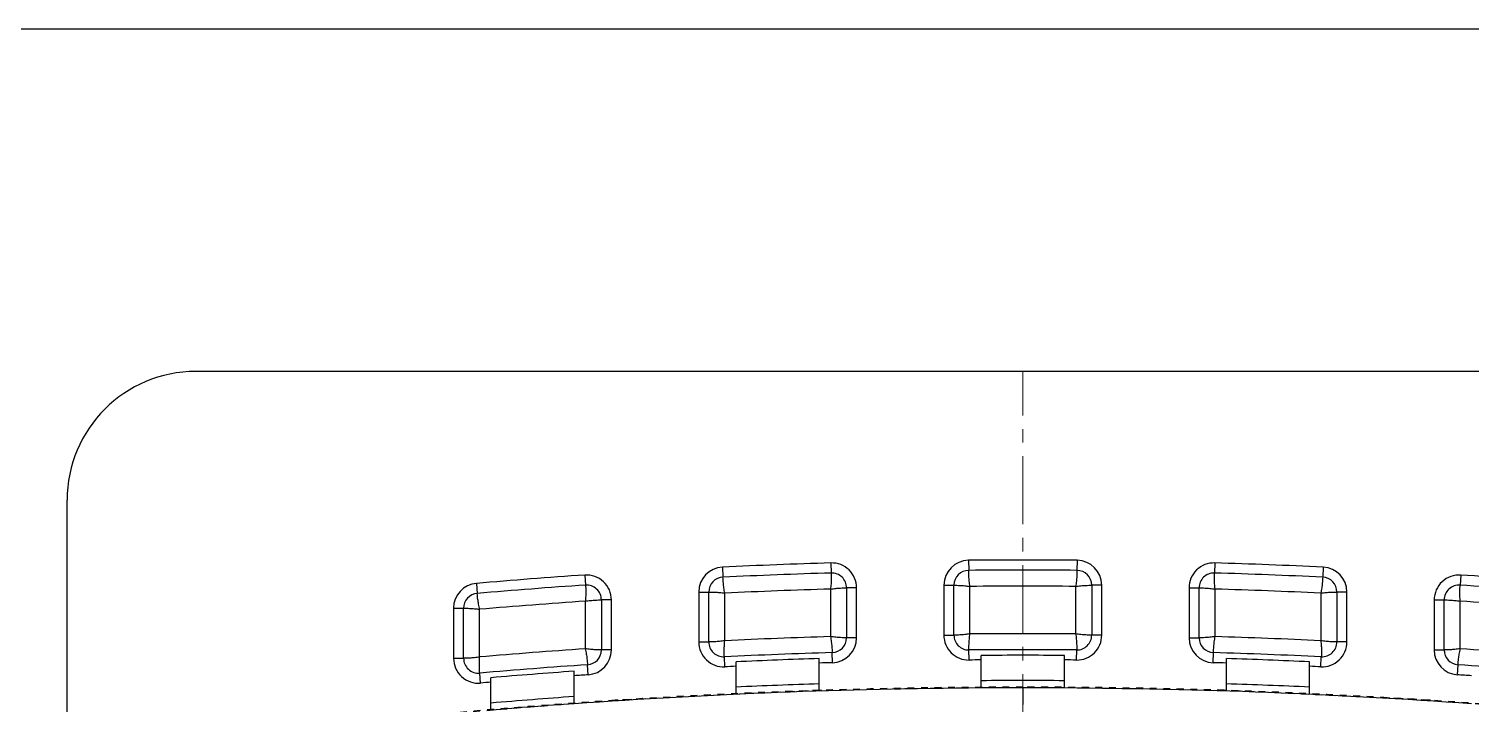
# Model space of a CAD drawing. Header units: millimetres. Extents: x -330 to 1028, y -2979 to 840.
# Drawn here: x 131.9 to 479, y -1233.5 to -1071 of the extents above; entities that cross this region are included whole.
import ezdxf

# ---------------------------------------------------------------- set-up
doc = ezdxf.new("R2010")
doc.units = ezdxf.units.MM
doc.header["$LTSCALE"] = 16.335
doc.linetypes.add('CENTER', pattern=[0.6, 0.375, -0.075, 0.075, -0.075])
doc.linetypes.add('HIDDEN', pattern=[0.2, 0.1, -0.1])
doc.layers.get('0').update_dxf_attribs({"linetype": 'CONTINUOUS'})
doc.layers.add('center', color=1, linetype='CENTER', lineweight=9)
doc.layers.add('DEFAULT_2', color=8, linetype='HIDDEN')

msp = doc.modelspace()

# ---------------------------------------------------------------- linework, layer by layer
at = {"color": 7, "linetype": 'Continuous'}
for p, q in [((570.063, -1153.419), (172.063, -1153.419)), ((141.063, -1552.419), (141.063, -1184.419)), ((298.782, -1200.533), (298.895, -1202.951)), ((324.883, -1199.532), (324.956, -1201.952)), ((358.012, -1198.897), (358.032, -1201.318)), ((384.113, -1198.897), (384.093, -1201.318)), ((417.242, -1199.532), (417.17, -1201.952)), ((443.343, -1200.533), (443.23, -1202.951)), ((265.653, -1202.441), (265.818, -1204.856)), ((476.472, -1202.441), (476.307, -1204.856)), ((239.552, -1204.448), (239.758, -1206.86)), ((293.063, -1206.526), (293.063, -1218.54)), ((293.063, -1206.526), (295.484, -1206.526)), ((295.484, -1218.54), (295.484, -1206.526)), ((299.347, -1218.241), (299.347, -1206.798)), ((324.778, -1205.822), (324.778, -1217.258)), ((328.642, -1205.529), (328.642, -1217.535)), ((331.063, -1205.529), (328.642, -1205.529)), ((331.063, -1217.535), (331.063, -1205.529)), ((352.063, -1204.897), (352.063, -1216.897)), ((352.063, -1204.897), (354.484, -1204.897)), ((354.484, -1216.897), (354.484, -1204.897)), ((358.347, -1216.61), (358.347, -1205.179)), ((383.778, -1205.179), (383.778, -1216.61)), ((387.642, -1204.897), (387.642, -1216.897)), ((390.063, -1204.897), (387.642, -1204.897)), ((390.063, -1216.897), (390.063, -1204.897)), ((411.063, -1205.529), (411.063, -1217.535)), ((411.063, -1205.529), (413.484, -1205.529)), ((413.484, -1217.535), (413.484, -1205.529)), ((417.347, -1217.258), (417.347, -1205.822)), ((442.778, -1206.798), (442.778, -1218.241)), ((446.642, -1206.526), (446.642, -1218.54)), ((449.063, -1206.526), (446.642, -1206.526)), ((449.063, -1218.54), (449.063, -1206.526)), ((234.063, -1210.426), (234.063, -1222.47)), ((234.063, -1210.426), (236.484, -1210.426)), ((236.484, -1222.47), (236.484, -1210.426)), ((240.347, -1222.16), (240.347, -1210.688)), ((265.778, -1208.732), (265.778, -1220.189)), ((269.642, -1208.427), (269.642, -1220.455)), ((272.063, -1208.427), (269.642, -1208.427)), ((272.063, -1220.455), (272.063, -1208.427)), ((470.063, -1208.427), (470.063, -1220.455)), ((470.063, -1208.427), (472.484, -1208.427)), ((472.484, -1220.455), (472.484, -1208.427)), ((476.347, -1220.189), (476.347, -1208.732)), ((331.063, -1217.535), (328.642, -1217.535)), ((352.063, -1216.897), (354.484, -1216.897)), ((390.063, -1216.897), (387.642, -1216.897)), ((411.063, -1217.535), (413.484, -1217.535)), ((272.063, -1220.455), (269.642, -1220.455)), ((293.063, -1218.54), (295.484, -1218.54)), ((325.243, -1223.532), (325.17, -1221.112)), ((358.114, -1222.897), (358.093, -1220.476)), ((361.063, -1229.625), (361.063, -1221.792)), ((381.063, -1229.625), (381.063, -1221.792)), ((384.012, -1222.897), (384.032, -1220.476)), ((416.882, -1223.532), (416.955, -1221.112)), ((449.063, -1218.54), (446.642, -1218.54)), ((470.063, -1220.455), (472.484, -1220.455)), ((234.063, -1222.47), (236.484, -1222.47)), ((266.475, -1226.441), (266.309, -1224.026)), ((299.345, -1224.533), (299.231, -1222.115)), ((302.063, -1231.15), (302.063, -1223.323)), ((322.063, -1230.371), (322.063, -1222.547)), ((420.063, -1230.371), (420.063, -1222.547)), ((440.063, -1231.15), (440.063, -1223.323)), ((442.78, -1224.533), (442.894, -1222.115)), ((475.65, -1226.441), (475.817, -1224.026)), ((240.577, -1228.448), (240.37, -1226.036)), ((243.063, -1235.016), (243.063, -1227.149)), ((263.063, -1233.442), (263.063, -1225.594)), ((371.063, -1229.558), (371.063, -1233.593))]:
    msp.add_line(p, q, dxfattribs=at)
msp.add_lwpolyline([(70.186, -1070.963), (877.486, -1070.963), (877.486, -1690.783), (70.186, -1690.783)], close=True)
for centre, radius, start, end in [((172.063, -1184.419), 31, 90, 180), ((299.063, -1206.526), 6, 92.68098, 180), ((371.063, -2744.13), 1545.289, 91.712478, 92.68098), ((325.063, -1205.529), 6, 0, 91.71248), ((358.063, -1204.897), 6, 90.48389, 180), ((371.063, -2744.13), 1545.289, 89.516105, 90.483895), ((384.063, -1204.897), 6, 0, 89.51611), ((417.063, -1205.529), 6, 88.28752, 180), ((371.063, -2744.13), 1545.289, 87.31902, 88.287522), ((443.063, -1206.526), 6, 0, 87.31902), ((371.063, -2744.13), 1545.289, 93.911373, 94.88202), ((266.063, -1208.427), 6, 0, 93.91137), ((299.063, -1206.526), 3.579, 92.68098, 180), ((371.063, -2744.13), 1542.868, 91.712478, 92.68098), ((325.063, -1205.529), 3.579, 0, 91.71248), ((358.063, -1204.897), 3.579, 90.48389, 180), ((371.063, -2744.13), 1542.868, 89.516105, 90.483895), ((384.063, -1204.897), 3.579, 0, 89.51611), ((417.063, -1205.529), 3.579, 88.28752, 180), ((371.063, -2744.13), 1542.868, 87.31902, 88.287522), ((443.063, -1206.526), 3.579, 0, 87.31902), ((476.063, -1208.427), 6, 86.08863, 180), ((371.063, -2744.13), 1545.289, 85.11798, 86.088627), ((240.063, -1210.426), 6, 94.88202, 180), ((240.063, -1210.426), 3.579, 94.88202, 180), ((371.063, -2744.13), 1542.868, 93.911373, 94.88202), ((266.063, -1208.427), 3.579, 0, 93.91137), ((371.063, -2744.13), 1539.004, 91.723399, 92.670866), ((371.063, -2744.13), 1539.004, 89.526615, 90.473385), ((371.063, -2744.13), 1539.004, 87.329135, 88.276601), ((476.063, -1208.427), 3.579, 86.08863, 180), ((371.063, -2744.13), 1542.868, 85.11798, 86.088627), ((371.063, -2744.13), 1539.004, 93.922721, 94.872288), ((371.063, -2744.13), 1539.004, 85.127713, 86.077278), ((371.063, -2744.13), 1527.573, 91.736299, 92.690866), ((325.063, -1217.535), 3.579, 271.72594, 0), ((325.063, -1217.535), 6, 271.72594, 0), ((358.063, -1216.897), 6, 180, 270.4877), ((358.063, -1216.897), 3.579, 180, 270.4877), ((371.063, -2744.13), 1527.573, 89.523073, 90.476927), ((384.063, -1216.897), 6, 269.5123, 0), ((384.063, -1216.897), 3.579, 269.5123, 0), ((417.063, -1217.535), 6, 180, 268.27406), ((417.063, -1217.535), 3.579, 180, 268.27406), ((371.063, -2744.13), 1527.573, 87.309134, 88.263701), ((371.063, -2744.13), 1527.573, 93.952121, 94.908835), ((266.063, -1220.455), 3.579, 273.94215, 0), ((266.063, -1220.455), 6, 273.94215, 0), ((299.063, -1218.54), 6, 180, 272.70206), ((299.063, -1218.54), 3.579, 180, 272.70206), ((371.063, -2744.13), 1523.709, 91.725938, 92.70206), ((371.063, -2744.13), 1523.709, 89.512303, 90.487697), ((371.063, -2744.13), 1522.371, 89.623639, 90.376361), ((371.063, -2744.13), 1523.709, 87.29794, 88.274062), ((443.063, -1218.54), 6, 267.29794, 0), ((443.063, -1218.54), 3.579, 267.29794, 0), ((476.063, -1220.455), 6, 180, 266.05785), ((476.063, -1220.455), 3.579, 180, 266.05785), ((371.063, -2744.13), 1527.573, 85.091164, 86.047879), ((240.063, -1222.47), 6, 180, 274.92047), ((240.063, -1222.47), 3.579, 180, 274.92047), ((371.063, -2744.13), 1523.709, 93.942154, 94.920472), ((371.063, -2744.13), 1521.289, 92.599616, 92.70206), ((371.063, -2744.13), 1522.371, 91.844476, 92.597765), ((371.063, -2744.13), 1521.289, 91.725938, 91.84579), ((371.063, -2744.13), 1521.289, 90.376629, 90.487697), ((371.063, -2744.13), 1521.289, 89.512303, 89.623371), ((371.063, -2744.13), 1521.289, 88.15421, 88.274062), ((371.063, -2744.13), 1522.371, 87.402235, 88.155524), ((371.063, -2744.13), 1521.289, 87.29794, 87.400384), ((371.063, -2744.13), 1523.709, 85.079528, 86.057846), ((371.063, -2744.13), 1521.289, 94.826527, 94.920472), ((371.063, -2744.13), 1522.371, 94.068092, 94.823086), ((371.063, -2744.13), 1521.289, 93.942154, 94.070992), ((371.063, -2744.13), 1516.288, 91.851879, 92.608194), ((371.063, -2744.13), 1516.289, 89.622129, 90.377871), ((371.063, -2744.13), 1516.288, 87.391806, 88.148121), ((371.063, -2744.13), 1521.289, 85.929008, 86.057846), ((371.063, -2744.13), 1516.289, 94.084439, 94.842481), ((370.099, -2721.584), 1491.987, 90.346953, 94.113982), ((370.096, -2721.494), 1491.936, 89.962866, 90.346906), ((372.03, -2721.473), 1491.915, 89.653092, 90.037135), ((372.026, -2721.584), 1491.987, 85.886018, 89.653047), ((370.092, -2721.47), 1491.912, 94.11391, 94.884375)]:
    msp.add_arc(centre, radius, start, end, dxfattribs=at)
for points, knots in [([(299.35, -1206.798), (299.258, -1206.378), (299.13, -1205.573), (298.976, -1204.29), (298.915, -1203.429), (298.895, -1202.951)], [0, 0, 0, 0, 0.3325455, 0.6301278, 1, 1, 1, 1]), ([(324.956, -1201.952), (324.972, -1202.43), (324.977, -1203.294), (324.913, -1204.585), (324.841, -1205.398), (324.775, -1205.823)], [0, 0, 0, 0, 0.36989, 0.6674953, 1, 1, 1, 1]), ([(358.35, -1205.179), (358.271, -1204.756), (358.171, -1203.947), (358.062, -1202.659), (358.034, -1201.796), (358.032, -1201.318)], [0, 0, 0, 0, 0.3325258, 0.6301192, 1, 1, 1, 1]), ([(384.093, -1201.318), (384.091, -1201.796), (384.063, -1202.659), (383.954, -1203.947), (383.854, -1204.756), (383.776, -1205.179)], [0, 0, 0, 0, 0.3698807, 0.667474, 1, 1, 1, 1]), ([(417.35, -1205.823), (417.285, -1205.398), (417.212, -1204.585), (417.148, -1203.294), (417.153, -1202.43), (417.17, -1201.952)], [0, 0, 0, 0, 0.3325045, 0.6301099, 1, 1, 1, 1]), ([(443.23, -1202.951), (443.21, -1203.429), (443.15, -1204.29), (442.995, -1205.573), (442.868, -1206.378), (442.776, -1206.798)], [0, 0, 0, 0, 0.3698721, 0.6674543, 1, 1, 1, 1]), ([(240.35, -1210.687), (240.244, -1210.271), (240.089, -1209.471), (239.889, -1208.194), (239.796, -1207.336), (239.758, -1206.86)], [0, 0, 0, 0, 0.3325637, 0.6301359, 1, 1, 1, 1]), ([(265.818, -1204.856), (265.853, -1205.333), (265.891, -1206.197), (265.872, -1207.49), (265.827, -1208.305), (265.775, -1208.732)], [0, 0, 0, 0, 0.3699, 0.6675184, 1, 1, 1, 1]), ([(295.484, -1206.526), (295.962, -1206.524), (296.824, -1206.546), (298.113, -1206.637), (298.924, -1206.728), (299.347, -1206.8)], [0, 0, 0, 0, 0.3698662, 0.6674386, 1, 1, 1, 1]), ([(324.778, -1205.825), (325.201, -1205.747), (326.011, -1205.648), (327.3, -1205.55), (328.163, -1205.526), (328.642, -1205.529)], [0, 0, 0, 0, 0.3325242, 0.6301175, 1, 1, 1, 1]), ([(354.484, -1204.897), (354.962, -1204.894), (355.825, -1204.917), (357.114, -1205.011), (357.924, -1205.106), (358.347, -1205.181)], [0, 0, 0, 0, 0.369874, 0.6674564, 1, 1, 1, 1]), ([(383.778, -1205.181), (384.201, -1205.106), (385.011, -1205.011), (386.3, -1204.917), (387.163, -1204.894), (387.642, -1204.897)], [0, 0, 0, 0, 0.3325434, 0.6301259, 1, 1, 1, 1]), ([(413.484, -1205.529), (413.962, -1205.526), (414.825, -1205.55), (416.114, -1205.648), (416.924, -1205.747), (417.347, -1205.825)], [0, 0, 0, 0, 0.3698823, 0.6674755, 1, 1, 1, 1]), ([(442.778, -1206.8), (443.201, -1206.728), (444.012, -1206.637), (445.301, -1206.546), (446.164, -1206.524), (446.642, -1206.526)], [0, 0, 0, 0, 0.3325611, 0.6301337, 1, 1, 1, 1]), ([(476.35, -1208.732), (476.298, -1208.305), (476.253, -1207.49), (476.234, -1206.197), (476.272, -1205.333), (476.307, -1204.856)], [0, 0, 0, 0, 0.3324814, 0.6300999, 1, 1, 1, 1]), ([(236.484, -1210.426), (236.961, -1210.424), (237.824, -1210.445), (239.113, -1210.532), (239.923, -1210.62), (240.347, -1210.69)], [0, 0, 0, 0, 0.3698589, 0.6674222, 1, 1, 1, 1]), ([(265.778, -1208.734), (266.2, -1208.654), (267.01, -1208.551), (268.299, -1208.449), (269.163, -1208.424), (269.642, -1208.427)], [0, 0, 0, 0, 0.3325036, 0.6301085, 1, 1, 1, 1]), ([(472.484, -1208.427), (472.962, -1208.424), (473.826, -1208.449), (475.115, -1208.551), (475.925, -1208.653), (476.347, -1208.734)], [0, 0, 0, 0, 0.3698913, 0.6674961, 1, 1, 1, 1]), ([(299.347, -1218.239), (298.925, -1218.318), (298.115, -1218.416), (296.826, -1218.521), (295.962, -1218.542), (295.484, -1218.54)], [0, 0, 0, 0, 0.3324947, 0.6301055, 1, 1, 1, 1]), ([(299.231, -1222.115), (299.206, -1221.637), (299.189, -1220.773), (299.228, -1219.481), (299.29, -1218.667), (299.35, -1218.241)], [0, 0, 0, 0, 0.3698864, 0.6674845, 1, 1, 1, 1]), ([(324.776, -1217.258), (324.862, -1217.679), (324.979, -1218.486), (325.11, -1219.772), (325.159, -1220.634), (325.17, -1221.112)], [0, 0, 0, 0, 0.3325537, 0.6301304, 1, 1, 1, 1]), ([(328.642, -1217.535), (328.164, -1217.537), (327.3, -1217.517), (326.012, -1217.421), (325.201, -1217.33), (324.778, -1217.256)], [0, 0, 0, 0, 0.3698756, 0.6674623, 1, 1, 1, 1]), ([(358.347, -1216.607), (357.924, -1216.684), (357.114, -1216.778), (355.825, -1216.879), (354.962, -1216.899), (354.484, -1216.897)], [0, 0, 0, 0, 0.3325169, 0.6301152, 1, 1, 1, 1]), ([(358.093, -1220.476), (358.086, -1219.998), (358.102, -1219.134), (358.187, -1217.844), (358.277, -1217.033), (358.35, -1216.61)], [0, 0, 0, 0, 0.3698777, 0.6674646, 1, 1, 1, 1]), ([(383.775, -1216.61), (383.848, -1217.033), (383.938, -1217.844), (384.023, -1219.134), (384.039, -1219.998), (384.032, -1220.476)], [0, 0, 0, 0, 0.3325352, 0.6301223, 1, 1, 1, 1]), ([(387.642, -1216.897), (387.163, -1216.899), (386.3, -1216.879), (385.011, -1216.778), (384.201, -1216.684), (383.778, -1216.607)], [0, 0, 0, 0, 0.3698846, 0.6674828, 1, 1, 1, 1]), ([(417.347, -1217.256), (416.924, -1217.329), (416.113, -1217.421), (414.825, -1217.517), (413.962, -1217.537), (413.484, -1217.535)], [0, 0, 0, 0, 0.3325374, 0.6301242, 1, 1, 1, 1]), ([(416.955, -1221.112), (416.967, -1220.634), (417.015, -1219.772), (417.146, -1218.486), (417.263, -1217.679), (417.35, -1217.258)], [0, 0, 0, 0, 0.3698696, 0.6674461, 1, 1, 1, 1]), ([(442.775, -1218.241), (442.835, -1218.667), (442.897, -1219.481), (442.936, -1220.773), (442.919, -1221.637), (442.894, -1222.115)], [0, 0, 0, 0, 0.3325153, 0.6301135, 1, 1, 1, 1]), ([(446.642, -1218.54), (446.163, -1218.542), (445.3, -1218.521), (444.011, -1218.416), (443.201, -1218.318), (442.778, -1218.239)], [0, 0, 0, 0, 0.3698943, 0.667505, 1, 1, 1, 1]), ([(265.776, -1220.19), (265.876, -1220.608), (266.02, -1221.41), (266.197, -1222.69), (266.278, -1223.549), (266.309, -1224.026)], [0, 0, 0, 0, 0.3325708, 0.6301379, 1, 1, 1, 1]), ([(269.642, -1220.455), (269.164, -1220.458), (268.301, -1220.438), (267.012, -1220.346), (266.202, -1220.258), (265.778, -1220.187)], [0, 0, 0, 0, 0.3698673, 0.6674434, 1, 1, 1, 1]), ([(476.347, -1220.187), (475.923, -1220.258), (475.113, -1220.346), (473.824, -1220.438), (472.961, -1220.458), (472.484, -1220.455)], [0, 0, 0, 0, 0.3325564, 0.6301326, 1, 1, 1, 1]), ([(475.817, -1224.026), (475.847, -1223.549), (475.928, -1222.69), (476.105, -1221.41), (476.25, -1220.608), (476.35, -1220.19)], [0, 0, 0, 0, 0.369862, 0.667429, 1, 1, 1, 1]), ([(240.347, -1222.157), (239.925, -1222.239), (239.115, -1222.342), (237.826, -1222.451), (236.962, -1222.472), (236.484, -1222.47)], [0, 0, 0, 0, 0.3324705, 0.6300951, 1, 1, 1, 1]), ([(240.37, -1226.036), (240.326, -1225.559), (240.276, -1224.697), (240.269, -1223.403), (240.304, -1222.587), (240.35, -1222.16)], [0, 0, 0, 0, 0.3698958, 0.6675061, 1, 1, 1, 1])]:
    msp.add_open_spline(points, degree=3, knots=knots, dxfattribs=at)
at = {"layer": 'center', "color": 1, "linetype": 'CENTER', "ltscale": 2.674503}
msp.add_line((371.063, -1583.419), (371.063, -1153.419), dxfattribs=at)
at = {"layer": 'DEFAULT_2', "color": 8, "linetype": 'HIDDEN'}
msp.add_line((371.063, -1229.42), (371.063, -1229.558), dxfattribs=at)
for points in [[(371.063, -1229.42), (322.634, -1230.183), (272.979, -1232.587), (224.747, -1236.506)], [(517.379, -1236.506), (469.147, -1232.587), (419.492, -1230.183), (371.063, -1229.42)]]:
    msp.add_lwpolyline(points, dxfattribs=at)
for centre, start, end in [((370.486, -2731.673), 89.977994, 95.566927), ((371.64, -2731.673), 84.432789, 90.022005)]:
    msp.add_arc(centre, 1502.25, start, end, dxfattribs=at)

doc.saveas('drawing.dxf')
